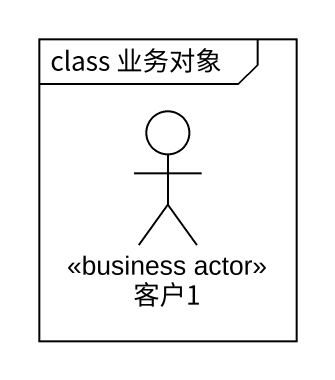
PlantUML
@startuml
mainframe class 业务对象
actor 客户1 <<business actor>>
@enduml
